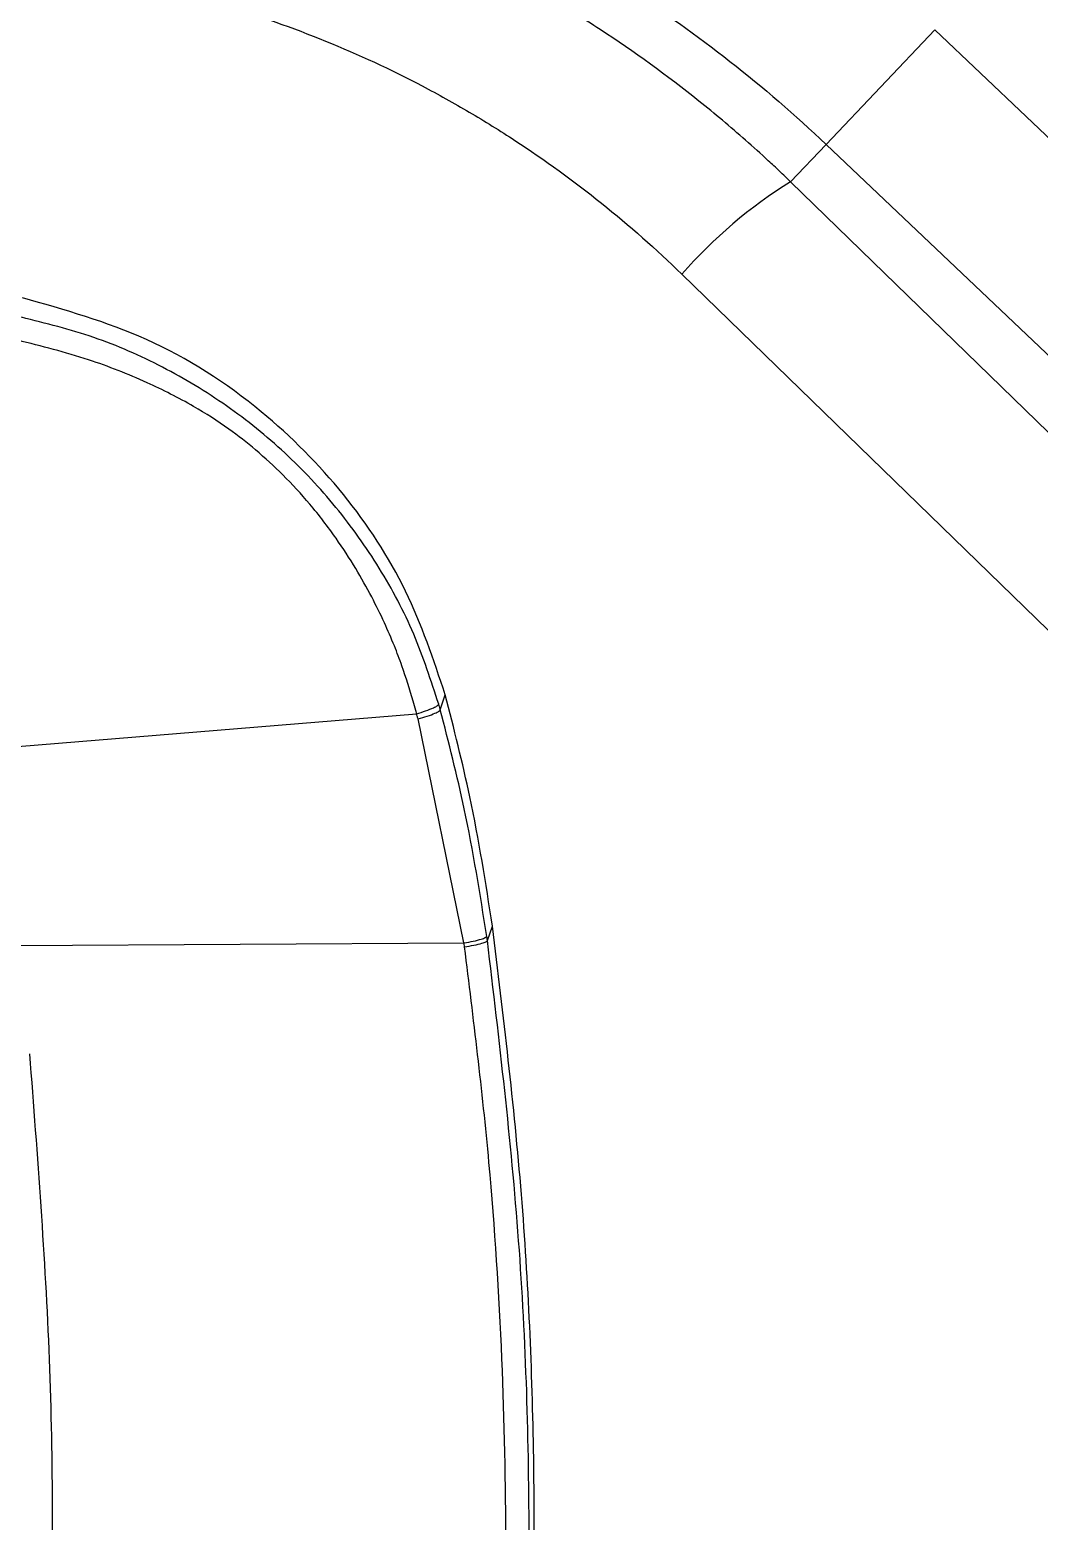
# Model space of a CAD drawing. Extents: x -2 to 78, y -19 to 124.
# Drawn here: x 42.609 to 44.194, y 3.111 to 5.454 of the extents above; entities that cross this region are included whole.
import ezdxf

# ---------------------------------------------------------------- set-up
doc = ezdxf.new("R2010")
doc.units = 0
doc.header["$MEASUREMENT"] = 0
doc.layers.add('1', color=4, linetype='Continuous')
doc.layers.add('GEOMETRY', color=2, linetype='Continuous', lineweight=25)

# ---------------------------------------------------------------- blocks, each defined once
blk = doc.blocks.new('2026 BEAM 220')
at = {"layer": 'GEOMETRY'}
for p, q in [((46.0107, 5.454), (45.8399, 5.2741)), ((49.2512, 2.3777), (46.0107, 5.454)), ((45.7841, 5.2153), (45.8399, 5.2741)), ((45.8399, 5.2741), (49.0804, 2.1978)), ((49.5415, 1.5615), (45.7841, 5.2153)), ((45.6133, 5.0702), (49.3706, 1.4163)), ((45.2339, 4.386), (45.2417, 4.4095)), ((44.4944, 4.322), (45.1967, 4.3797)), ((45.2711, 4.0198), (45.199, 4.3715)), ((45.3079, 4.0237), (45.3159, 4.0462)), ((44.5681, 4.0157), (45.2711, 4.0198))]:
    blk.add_line(p, q, dxfattribs=at)
blk.add_arc((46.182, 4.574), 0.7547, 121.814, 138.8968, dxfattribs=at)
for points, knots in [([(44.3958, 5.8509), (44.4628, 5.8509), (44.5299, 5.8477), (44.6625, 5.835), (44.7281, 5.8255), (44.9229, 5.7879), (45.0501, 5.7508), (45.2367, 5.676), (45.2973, 5.6483), (45.415, 5.5876), (45.4721, 5.5547), (45.6384, 5.4479), (45.7426, 5.3664), (45.8399, 5.2741)], [0, 0, 0, 0, 0.125, 0.125, 0.25, 0.25, 0.5, 0.5, 0.625, 0.625, 0.75, 0.75, 1, 1, 1, 1]), ([(45.7841, 5.2153), (45.7784, 5.2209), (45.7726, 5.2265), (45.7609, 5.2375), (45.7433, 5.2539), (45.7017, 5.2915), (45.665, 5.3223), (45.5902, 5.3821), (45.5385, 5.4195), (45.4581, 5.472), (45.4308, 5.4889), (45.3753, 5.5214), (45.3472, 5.537), (45.2621, 5.5815), (45.2043, 5.6082), (45.0277, 5.68), (44.9057, 5.7165), (44.716, 5.7537), (44.6523, 5.763), (44.5245, 5.7754), (44.4603, 5.7785), (44.3958, 5.7785)], [0, 0, 0, 0, 0.015625, 0.015625, 0.03125, 0.0625, 0.125, 0.125, 0.25, 0.25, 0.3125, 0.3125, 0.375, 0.375, 0.5, 0.5, 0.75, 0.75, 0.875, 0.875, 1, 1, 1, 1]), ([(44.3958, 5.5651), (44.4524, 5.5651), (44.5087, 5.5624), (44.6209, 5.5515), (44.6768, 5.5433), (44.8433, 5.5106), (44.9503, 5.4785), (45.1052, 5.4154), (45.1559, 5.3919), (45.2305, 5.3528), (45.2552, 5.3391), (45.3038, 5.3105), (45.3277, 5.2956), (45.4451, 5.2187), (45.5325, 5.1487), (45.6133, 5.0702)], [0, 0, 0, 0, 0.125, 0.125, 0.25, 0.25, 0.5, 0.5, 0.625, 0.625, 0.6875, 0.6875, 0.75, 0.75, 1, 1, 1, 1]), ([(45.2417, 4.4095), (45.2232, 4.4648), (45.1855, 4.5771), (45.0859, 4.7286), (44.9499, 4.8656), (44.7789, 4.9762), (44.6439, 5.0142), (44.5778, 5.0329)], [0, 0, 0, 0, 0.1830128, 0.3721709, 0.5635882, 0.7862679, 1, 1, 1, 1]), ([(45.2315, 4.3946), (45.2194, 4.4317), (45.1953, 4.506), (45.14, 4.6098), (45.0721, 4.7056), (44.9915, 4.7913), (44.8998, 4.8654), (44.7988, 4.9262), (44.6906, 4.974), (44.6142, 4.993), (44.576, 5.0025)], [0, 0, 0, 0, 0.125046, 0.250039, 0.375044, 0.500056, 0.625056, 0.750043, 0.875029, 1, 1, 1, 1]), ([(45.1967, 4.3797), (45.1967, 4.3798), (45.1966, 4.3803), (45.1961, 4.382), (45.1944, 4.3886), (45.1876, 4.4133), (45.1768, 4.4472), (45.1613, 4.4882), (45.1456, 4.5244), (45.1257, 4.5651), (45.1006, 4.6096), (45.0688, 4.6587), (45.0308, 4.7083), (44.9883, 4.7544), (44.9455, 4.7936), (44.899, 4.8301), (44.8424, 4.8662), (44.7689, 4.9032), (44.6769, 4.9396), (44.6076, 4.957), (44.5702, 4.9664)], [0, 0, 0, 0, 0.000182, 0.001714, 0.006056, 0.022598, 0.086827, 0.123997, 0.167627, 0.217653, 0.274017, 0.33667, 0.411113, 0.480105, 0.543848, 0.602503, 0.674936, 0.76505, 0.873262, 1, 1, 1, 1]), ([(45.3159, 4.0462), (45.3052, 4.1141), (45.286, 4.2363), (45.2553, 4.3562), (45.2417, 4.4095)], [0, 0, 0, 0, 0.555354, 1, 1, 1, 1]), ([(45.1967, 4.3797), (45.2016, 4.3812), (45.2117, 4.3843), (45.223, 4.3889), (45.2299, 4.3924), (45.231, 4.3939), (45.2315, 4.3946)], [0, 0, 0, 0, 0.272032, 0.561974, 0.787967, 1, 1, 1, 1]), ([(45.199, 4.3715), (45.2039, 4.3729), (45.2141, 4.3759), (45.2254, 4.3803), (45.2322, 4.3838), (45.2334, 4.3853), (45.2339, 4.386)], [0, 0, 0, 0, 0.272031, 0.561974, 0.787967, 1, 1, 1, 1]), ([(45.2339, 4.386), (45.2335, 4.3876), (45.2327, 4.3905), (45.2319, 4.3934), (45.2315, 4.3946)], [0, 0, 0, 0, 0.560002, 1, 1, 1, 1]), ([(45.307, 4.0301), (45.2963, 4.0971), (45.2772, 4.2168), (45.2472, 4.3343), (45.2339, 4.386)], [0, 0, 0, 0, 0.5599842, 1, 1, 1, 1]), ([(45.199, 4.3715), (45.1986, 4.373), (45.1978, 4.3758), (45.197, 4.3785), (45.1967, 4.3797)], [0, 0, 0, 0, 0.5613878, 1, 1, 1, 1]), ([(45.2711, 4.0198), (45.2761, 4.0207), (45.2866, 4.0224), (45.2982, 4.0255), (45.3053, 4.0281), (45.3064, 4.0294), (45.307, 4.0301)], [0, 0, 0, 0, 0.271993, 0.561942, 0.787955, 1, 1, 1, 1]), ([(45.3079, 4.0237), (45.3077, 4.0249), (45.3074, 4.027), (45.3071, 4.0291), (45.307, 4.0301)], [0, 0, 0, 0, 0.56, 1, 1, 1, 1]), ([(45.3159, 2.1523), (45.3366, 2.3305), (45.3776, 2.682), (45.3857, 3.1745), (45.3666, 3.6283), (45.3329, 3.9059), (45.3159, 4.0462)], [0, 0, 0, 0, 0.283158, 0.558604, 0.776831, 1, 1, 1, 1]), ([(45.272, 4.0135), (45.2718, 4.0147), (45.2715, 4.0168), (45.2712, 4.0189), (45.2711, 4.0198)], [0, 0, 0, 0, 0.559717, 1, 1, 1, 1]), ([(45.272, 4.0135), (45.277, 4.0144), (45.2875, 4.0161), (45.2991, 4.0191), (45.3062, 4.0217), (45.3073, 4.0231), (45.3079, 4.0237)], [0, 0, 0, 0, 0.27201, 0.561978, 0.787987, 1, 1, 1, 1]), ([(45.272, 2.1317), (45.286, 2.2445), (45.3128, 2.4597), (45.3325, 2.7739), (45.3391, 3.0728), (45.3325, 3.3716), (45.3127, 3.6857), (45.286, 3.9008), (45.272, 4.0135)], [0, 0, 0, 0, 0.180613, 0.344543, 0.500108, 0.65565, 0.819509, 1, 1, 1, 1]), ([(45.3079, 2.132), (45.3266, 2.2891), (45.364, 2.6033), (45.3781, 3.0779), (45.364, 3.5524), (45.3266, 3.8666), (45.3079, 4.0237)], [0, 0, 0, 0, 0.250005, 0.5, 0.749995, 1, 1, 1, 1]), ([(44.5892, 2.4004), (44.6016, 2.5608), (44.6263, 2.882), (44.6263, 3.3649), (44.6015, 3.6856), (44.5892, 3.8454)], [0, 0, 0, 0, 0.333384, 0.667865, 1, 1, 1, 1])]:
    blk.add_open_spline(points, degree=3, knots=knots, dxfattribs=at)

msp = doc.modelspace()

# ---------------------------------------------------------------- block references
at = {"layer": '1'}
msp.add_blockref('2026 BEAM 220', (-1.9801, 0), dxfattribs=at)

doc.saveas('drawing.dxf')
